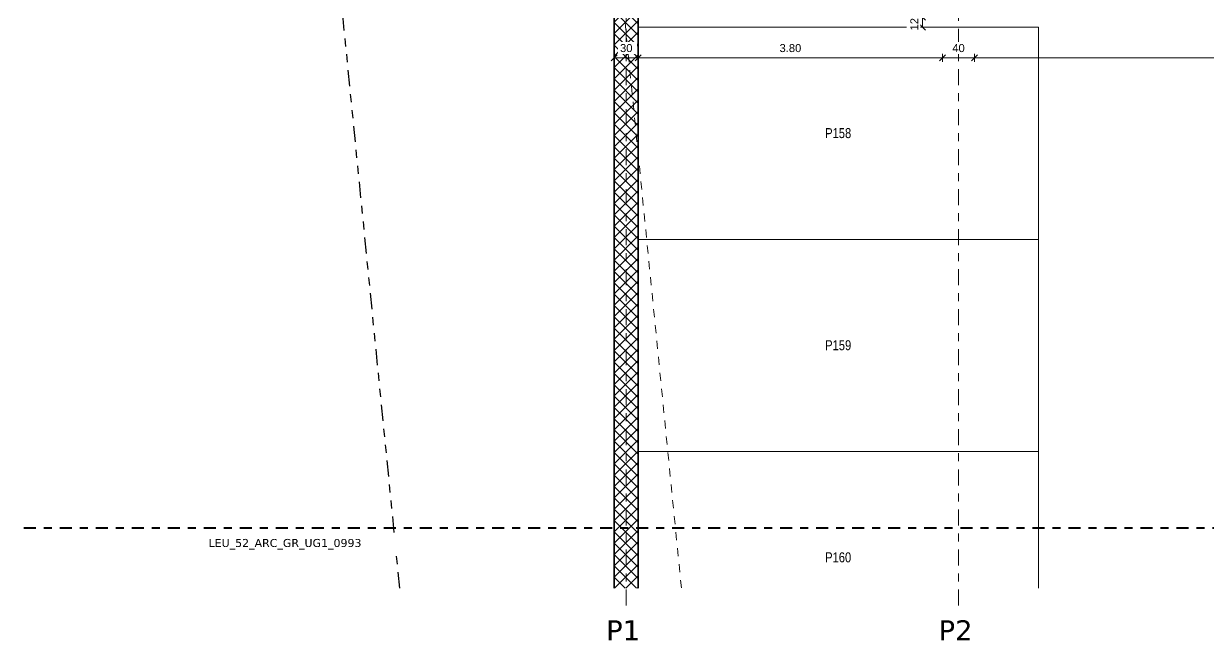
# Model space of a CAD drawing. Header units: metres. Extents: x -85.4 to -16.9, y -4 to 38.1.
# Drawn here: x -85.39 to -70.59, y -4.01 to 3.69 of the extents above; entities that cross this region are included whole.
import ezdxf

# ---------------------------------------------------------------- set-up
doc = ezdxf.new("R2010")
doc.units = ezdxf.units.M
for name, pattern in [('_Grundgrenze_', [0.45, 0.2, -0.05, 0.05, -0.05, 0.05, -0.05]), ('_Rasterlinie_', [0.375, 0.2, -0.05, 0.075, -0.05]), ('_Strichliert - Fein_', [0.15, 0.1, -0.05]), ('Strichpunkt - Mittel', [0.35, 0.15, -0.1, 0, -0.1]), ('Strichpunkt - Weit', [0.5, 0.2, -0.15, 0, -0.15])]:
    doc.linetypes.add(name, pattern=pattern)
for name, color, linetype, lineweight in [('A-____-____-DIMS', 7, 'Continuous', 5), ('A-____-____-DIMS-50', 7, 'Continuous', 5), ('A-WALL-____-MCUT', 7, 'Continuous', 35), ('A-WALL-____-PATT', 7, 'Continuous', 35), ('C-PRKG-____-IDEN', 7, 'Continuous', 5), ('C-PRKG-____-OTLN', 7, 'Continuous', 9), ('S-GRID-____-OTLN', 7, 'Continuous', 5)]:
    doc.layers.add(name, color=color, linetype=linetype, lineweight=lineweight)
for name, color, linetype, lineweight, true_color in [('A-____-MATC-OTLN', 7, 'Strichpunkt - Mittel', 40, 0x0080ff), ('A-DETL-____-OTLN', 5, 'Continuous', 9, 0x0000ff), ('C-PROP-LINE-OTLN', 7, '_Grundgrenze_', 25, 0x800000), ('G-____-____-SYMB', 7, 'Strichpunkt - Weit', 5, 0x008080), ('S-GRID-____-IDEN', 7, 'Continuous', 9, 0x5555aa)]:
    doc.layers.add(name, color=color, linetype=linetype, lineweight=lineweight, true_color=true_color)
doc.styles.add('Arial_2', font='arial.ttf', dxfattribs={"height": 0.1})
doc.styles.add('Arial_3', font='arial.ttf', dxfattribs={"width": 0.8, "height": 0.125})
doc.styles.add('Verdana_1', font='verdana.ttf', dxfattribs={"height": 0.1})
doc.styles.add('Verdana_B', font='verdana.ttf', dxfattribs={"height": 0.25})
doc.dimstyles.new('SUB_Rohbau_fein', dxfattribs={"dimscale": 0.3048, "dimtxt": 0.102026, "dimasz": 0.246063, "dimexe": 0.164042, "dimexo": 0.0625, "dimgap": 0.123031, "dimtad": 1, "dimrnd": 0.005, "dimzin": 0, "dimdsep": 46, "dimtxsty": 'Arial_2', "dimblk1": 'OBLIQUE', "dimblk2": 'OBLIQUE', "dimsah": 1, "dimcen": 0.09, "dimazin": 0, "dimtfac": 1, "dimtdec": 4, "dimtix": 1, "dimtmove": 0, "dimatfit": 3, "dimfxl": 0.164042, "dimfxlon": 1, "dimtvp": 1, "dimtfill": 1, "dimtolj": 1, "dimtzin": 0, "dimarcsym": 2})
doc.dimstyles.new('SUB_Rohbau_fein_2', dxfattribs={"dimscale": 0.3048, "dimtxt": 0.102026, "dimasz": 0.246063, "dimexe": 0.164042, "dimexo": 0.0625, "dimgap": 0.123031, "dimtad": 1, "dimdec": 1, "dimlfac": 100, "dimrnd": 0.5, "dimdsep": 46, "dimtxsty": 'Arial_2', "dimblk1": 'OBLIQUE', "dimblk2": 'OBLIQUE', "dimsah": 1, "dimcen": 0.09, "dimazin": 0, "dimtfac": 1, "dimtdec": 4, "dimtix": 1, "dimtmove": 0, "dimatfit": 3, "dimfxl": 0.164042, "dimfxlon": 1, "dimtvp": 1, "dimtfill": 1, "dimtolj": 1, "dimtzin": 0, "dimarcsym": 2})

# ---------------------------------------------------------------- blocks, each defined once
blk = doc.blocks.new('PP_Parkplatz - 2650 x 5000-V4--01_UG_OK_FFB_AF_lo')
at = {"layer": 'C-PRKG-____-OTLN', "color": 253, "true_color": 0x999999}
for p, q in [((-77.708, -1.649), (-77.708, -3.355)), ((-72.708, -1.649), (-77.708, -1.649)), ((-72.708, -1.649), (-77.708, -1.649)), ((-77.708, -3.355), (-77.708, -1.649)), ((-77.708, -1.649), (-72.708, -1.649)), ((-72.708, -1.649), (-72.708, -3.355)), ((-72.708, -3.355), (-72.708, -1.649)), ((-72.708, -1.649), (-72.708, -3.355)), ((-72.708, -1.649), (-72.708, -1.649))]:
    blk.add_line(p, q, dxfattribs=at)
blk = doc.blocks.new('PP_Parkplatz - 2650 x 5000-V5--01_UG_OK_FFB_AF_lo')
at = {"layer": 'C-PRKG-____-OTLN', "color": 253, "true_color": 0x999999}
for p, q in [((-77.708, 1), (-77.708, -1.649)), ((-72.708, 1), (-77.708, 1)), ((-72.708, 1), (-77.708, 1)), ((-77.708, -1.649), (-77.708, 1)), ((-77.708, 1), (-72.708, 1)), ((-72.708, 1), (-72.708, -1.649)), ((-72.708, -1.649), (-72.708, 1)), ((-72.708, 1), (-72.708, -1.649)), ((-72.708, 1), (-72.708, 1)), ((-72.708, -1.649), (-77.708, -1.649)), ((-77.708, -1.649), (-72.708, -1.649)), ((-72.708, -1.649), (-77.708, -1.649)), ((-72.708, -1.649), (-72.708, -1.649))]:
    blk.add_line(p, q, dxfattribs=at)
blk = doc.blocks.new('Family - ___-13919876--01_UG_OK_FFB_AF_lo')
at = {"layer": 'C-PROP-LINE-OTLN'}
blk.add_line((-80.687, -3.355), (-84.226, 32.196), dxfattribs=at)
blk = doc.blocks.new('DIMBLOCK168--01_UG_OK_FFB_AF_lo')
at = {"layer": 'A-____-____-DIMS-50'}
for p, q in [((-74.158, 3.777), (-74.208, 3.777)), ((-74.158, 3.777), (-74.196, 3.814)), ((-74.158, 3.777), (-74.158, 3.65)), ((-74.158, 3.777), (-74.121, 3.739)), ((-74.158, 3.777), (-74.108, 3.777)), ((-74.158, 3.65), (-74.208, 3.65)), ((-74.158, 3.65), (-74.196, 3.687)), ((-74.158, 3.65), (-74.121, 3.612)), ((-74.158, 3.65), (-74.108, 3.65))]:
    blk.add_line(p, q, dxfattribs=at)
at = {"layer": 'A-____-____-DIMS-50', "color": 0, "insert": (-74.33, 3.61), "char_height": 0.1, "width": 0.24852, "attachment_point": 1, "rotation": 90, "line_spacing_factor": 0.941778, "style": 'Arial_2', "bg_fill": 3, "box_fill_scale": 1.25, "bg_fill_color": 256, "bg_fill_true_color": 13158600, "bg_fill_transparency": 0}
blk.add_mtext('12\\A2\\H0.5x;\\S5^  ;\\H2x;', dxfattribs=at)
blk = doc.blocks.new('_Oblique')
at = {"color": 0, "linetype": 'ByBlock', "lineweight": -2}
blk.add_line((-0.5, -0.5), (0.5, 0.5), dxfattribs=at)
blk = doc.blocks.new('DIMBLOCK411--01_UG_OK_FFB_AF_lo')
at = {"layer": 'A-____-____-DIMS-50'}
for p, q in [((-78.008, 3.268), (-78.046, 3.23)), ((-78.008, 3.268), (-78.008, 3.318)), ((-78.008, 3.268), (-77.971, 3.305)), ((-78.008, 3.268), (-77.708, 3.268)), ((-78.008, 3.268), (-78.008, 3.218)), ((-77.708, 3.268), (-77.746, 3.23)), ((-77.708, 3.268), (-77.708, 3.318)), ((-77.708, 3.268), (-77.671, 3.305)), ((-77.708, 3.268), (-77.708, 3.218))]:
    blk.add_line(p, q, dxfattribs=at)
at = {"layer": 'A-____-____-DIMS-50', "color": 0, "insert": (-77.936, 3.44), "char_height": 0.1, "width": 0.18609, "attachment_point": 1, "line_spacing_factor": 0.941778, "style": 'Arial_2', "bg_fill": 3, "box_fill_scale": 1.25, "bg_fill_color": 256, "bg_fill_true_color": 13158600, "bg_fill_transparency": 0}
blk.add_mtext('30', dxfattribs=at)
blk = doc.blocks.new('DIMBLOCK412--01_UG_OK_FFB_AF_lo')
at = {"layer": 'A-____-____-DIMS-50'}
for p, q in [((-77.708, 3.268), (-77.746, 3.23)), ((-77.708, 3.268), (-77.708, 3.318)), ((-77.708, 3.268), (-77.671, 3.305)), ((-77.708, 3.268), (-73.908, 3.268)), ((-77.708, 3.268), (-77.708, 3.218)), ((-73.908, 3.268), (-73.946, 3.23)), ((-73.908, 3.268), (-73.908, 3.318)), ((-73.908, 3.268), (-73.871, 3.305)), ((-73.908, 3.268), (-73.908, 3.218))]:
    blk.add_line(p, q, dxfattribs=at)
at = {"layer": 'A-____-____-DIMS-50', "color": 0, "insert": (-75.944, 3.44), "char_height": 0.1, "width": 0.32565, "attachment_point": 1, "line_spacing_factor": 0.941778, "style": 'Arial_2', "bg_fill": 3, "box_fill_scale": 1.25, "bg_fill_color": 256, "bg_fill_true_color": 13158600, "bg_fill_transparency": 0}
blk.add_mtext('3.80', dxfattribs=at)
blk = doc.blocks.new('DIMBLOCK413--01_UG_OK_FFB_AF_lo')
at = {"layer": 'A-____-____-DIMS-50'}
for p, q in [((-73.908, 3.268), (-73.946, 3.23)), ((-73.908, 3.268), (-73.908, 3.318)), ((-73.908, 3.268), (-73.871, 3.305)), ((-73.908, 3.268), (-73.508, 3.268)), ((-73.908, 3.268), (-73.908, 3.218)), ((-73.508, 3.268), (-73.546, 3.23)), ((-73.508, 3.268), (-73.508, 3.318)), ((-73.508, 3.268), (-73.471, 3.305)), ((-73.508, 3.268), (-73.508, 3.218))]:
    blk.add_line(p, q, dxfattribs=at)
at = {"layer": 'A-____-____-DIMS-50', "color": 0, "insert": (-73.786, 3.44), "char_height": 0.1, "width": 0.18609, "attachment_point": 1, "line_spacing_factor": 0.941778, "style": 'Arial_2', "bg_fill": 3, "box_fill_scale": 1.25, "bg_fill_color": 256, "bg_fill_true_color": 13158600, "bg_fill_transparency": 0}
blk.add_mtext('40', dxfattribs=at)
blk = doc.blocks.new('DIMBLOCK414--01_UG_OK_FFB_AF_lo')
at = {"layer": 'A-____-____-DIMS-50'}
for p, q in [((-73.508, 3.268), (-73.546, 3.23)), ((-73.508, 3.268), (-73.508, 3.318)), ((-73.508, 3.268), (-73.471, 3.305)), ((-73.508, 3.268), (-66.908, 3.268)), ((-73.508, 3.268), (-73.508, 3.218)), ((-66.908, 3.268), (-66.946, 3.23)), ((-66.908, 3.268), (-66.908, 3.318)), ((-66.908, 3.268), (-66.871, 3.305)), ((-66.908, 3.268), (-66.908, 3.218))]:
    blk.add_line(p, q, dxfattribs=at)
at = {"layer": 'A-____-____-DIMS-50', "color": 0, "insert": (-70.344, 3.44), "char_height": 0.1, "width": 0.32565, "attachment_point": 1, "line_spacing_factor": 0.941778, "style": 'Arial_2', "bg_fill": 3, "box_fill_scale": 1.25, "bg_fill_color": 256, "bg_fill_true_color": 13158600, "bg_fill_transparency": 0}
blk.add_mtext('6.60', dxfattribs=at)

msp = doc.modelspace()

# ---------------------------------------------------------------- hatches: boundary and pattern name
at = {"layer": 'A-WALL-____-PATT', "lineweight": 9}
h = msp.add_hatch(dxfattribs=at)
h.set_pattern_fill('FP_1', color=256, style=0, pattern_type=2)
h.set_pattern_definition([(45, (-1.5, -0.67223), (-0.07071068, 0.07071068), []), (135, (-1.5, -0.67223), (-0.07071068, -0.07071068), [])])
h.paths.add_polyline_path([(-78.008, -3.3553), (-77.708, -3.3553), (-77.708, 12.8516), (-78.008, 12.8516), (-78.008, 6.97)])

# ---------------------------------------------------------------- linework, layer by layer
at = {"layer": 'A-____-MATC-OTLN'}
msp.add_line((-85.3852, -2.6034), (-18.5205, -2.6034), dxfattribs=at)
at = {"layer": 'A-DETL-____-OTLN', "color": 30, "linetype": '_Strichliert - Fein_', "true_color": 0xff8000}
msp.add_line((-80.2114, 27.1957), (-77.1697, -3.3553), dxfattribs=at)
at = {"layer": 'A-WALL-____-MCUT'}
for p, q in [((-78.008, 12.8516), (-78.008, -3.3553)), ((-77.708, -3.3553), (-77.708, 12.5516))]:
    msp.add_line(p, q, dxfattribs=at)
at = {"layer": 'S-GRID-____-OTLN', "color": 8, "linetype": '_Rasterlinie_', "true_color": 0x808080}
for p, q in [((-77.8603, -3.5715), (-77.8603, 33.6425)), ((-73.708, -3.5715), (-73.708, 33.6425))]:
    msp.add_line(p, q, dxfattribs=at)

# ---------------------------------------------------------------- block references
at = {"layer": 'C-PRKG-____-OTLN', "color": 253, "true_color": 0x999999}
for name, p in [('PP_Parkplatz - 2650 x 5000-V5--01_UG_OK_FFB_AF_lo', (0, 2.6495)), ('PP_Parkplatz - 2650 x 5000-V5--01_UG_OK_FFB_AF_lo', (0, 0)), ('PP_Parkplatz - 2650 x 5000-V4--01_UG_OK_FFB_AF_lo', (0, 0))]:
    msp.add_blockref(name, p, dxfattribs=at)
at = {"layer": 'C-PROP-LINE-OTLN'}
msp.add_blockref('Family - ___-13919876--01_UG_OK_FFB_AF_lo', (0, 0), dxfattribs=at)

# ---------------------------------------------------------------- texts
at = {"layer": 'S-GRID-____-IDEN', "color": 8, "lineweight": 5, "true_color": 0x808080, "char_height": 0.25, "width": 0.601266, "attachment_point": 1, "style": 'Verdana_B'}
for s, insert in [('P1', (-78.1101, -3.7569)), ('P2', (-73.9578, -3.7569))]:
    msp.add_mtext(s, dxfattribs=dict(at, insert=insert))

# ---------------------------------------------------------------- next in the draw order: texts
at = {"layer": 'C-PRKG-____-IDEN', "char_height": 0.125, "width": 0.391223, "attachment_point": 1, "style": 'Arial_3', "bg_fill": 3, "box_fill_scale": 1.25, "bg_fill_color": 256, "bg_fill_true_color": 13158600, "bg_fill_transparency": 0}
for s, insert in [('P158', (-75.3746, 2.3907)), ('P159', (-75.3746, -0.2588)), ('P160', (-75.3746, -2.9082))]:
    msp.add_mtext(s, dxfattribs=dict(at, insert=insert))
at = {"layer": 'G-____-____-SYMB', "color": 150, "linetype": 'Continuous', "true_color": 0x0080ff, "insert": (-83.0765, -2.7413), "char_height": 0.1, "width": 2.493248, "attachment_point": 1, "style": 'Verdana_1', "bg_fill": 3, "box_fill_scale": 1.25, "bg_fill_color": 256, "bg_fill_true_color": 13158600, "bg_fill_transparency": 0}
msp.add_mtext('LEU_52_ARC_GR_UG1_0993', dxfattribs=at)

# ---------------------------------------------------------------- next in the draw order: dimensions: what is measured, and where the dimension line sits
at = {"layer": 'A-____-____-DIMS'}
dim = msp.add_linear_dim(base=(-74.158, 3.6499), p1=(-74.108, 3.7766), p2=(-74.108, 3.6499), angle=90, text='\\A1;12\\Q;{\\A1;{\\H0.5x;\\S5^ ;}}', dimstyle='SUB_Rohbau_fein_2', override={"dimpost": '<>', "dimfxl": 0.126634}, dxfattribs=at)
dim.commit()
dim.dimension.update_dxf_attribs({"geometry": 'DIMBLOCK168--01_UG_OK_FFB_AF_lo', "text_midpoint": (-74.2457, 3.7132)})
dim = msp.add_linear_dim(base=(-77.708, 3.2675), p1=(-78.008, 3.3175), p2=(-77.708, 3.3175), dimstyle='SUB_Rohbau_fein_2', override={"dimpost": '<>', "dimfxl": 0.3}, dxfattribs=at)
dim.commit()
dim.dimension.update_dxf_attribs({"geometry": 'DIMBLOCK411--01_UG_OK_FFB_AF_lo', "text_midpoint": (-77.858, 3.3561)})

# ---------------------------------------------------------------- next in the draw order: dimensions: what is measured, and where the dimension line sits
dim = msp.add_linear_dim(base=(-73.908, 3.2675), p1=(-77.708, 3.3175), p2=(-73.908, 3.3175), dimstyle='SUB_Rohbau_fein', override={"dimpost": '<>', "dimfxl": 3.8}, dxfattribs=at)
dim.commit()
dim.dimension.update_dxf_attribs({"geometry": 'DIMBLOCK412--01_UG_OK_FFB_AF_lo', "text_midpoint": (-75.808, 3.3561)})

# ---------------------------------------------------------------- next in the draw order: dimensions: what is measured, and where the dimension line sits
dim = msp.add_linear_dim(base=(-73.508, 3.2675), p1=(-73.908, 3.3175), p2=(-73.508, 3.3175), dimstyle='SUB_Rohbau_fein_2', override={"dimpost": '<>', "dimfxl": 0.4}, dxfattribs=at)
dim.commit()
dim.dimension.update_dxf_attribs({"geometry": 'DIMBLOCK413--01_UG_OK_FFB_AF_lo', "text_midpoint": (-73.708, 3.3561)})

# ---------------------------------------------------------------- next in the draw order: dimensions: what is measured, and where the dimension line sits
dim = msp.add_linear_dim(base=(-66.908, 3.2675), p1=(-73.508, 3.3175), p2=(-66.908, 3.3175), dimstyle='SUB_Rohbau_fein', override={"dimpost": '<>', "dimfxl": 6.6}, dxfattribs=at)
dim.commit()
dim.dimension.update_dxf_attribs({"geometry": 'DIMBLOCK414--01_UG_OK_FFB_AF_lo', "text_midpoint": (-70.208, 3.3561)})

doc.saveas('drawing.dxf')
